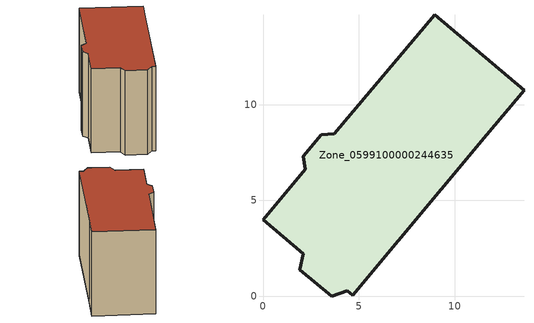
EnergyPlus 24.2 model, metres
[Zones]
Zone_0599100000244635
 floor ground (C_G): 4.39,0.3 3.57,0 1.92,1.38 2.09,2.23 0,3.99 2.19,6.62 2.1,7.31 3.03,8.43 3.71,8.48 8.95,14.69 13.6,10.75 11.65,8.43 4.68,0.05 z0
 wall outside (C_F): 13.6,10.75 8.95,14.69 3.71,8.48 3.03,8.43 2.1,7.31 2.19,6.62 0,3.99 2.09,2.23 1.92,1.38 3.57,0 4.39,0.3 4.68,0.05 11.65,8.43 13.6,10.75 z0:8.81
 roof outside (C_R): 4.39,0.3 4.68,0.05 11.65,8.43 13.6,10.75 8.95,14.69 3.71,8.48 3.03,8.43 2.1,7.31 2.19,6.62 0,3.99 2.09,2.23 1.92,1.38 3.57,0 z8.81
[BUILDING]
Pand.0599100000244635: North Axis=0; Terrain=City; Loads Convergence Tolerance Value=0.04; Temperature Convergence Tolerance Value=0.4; Solar Distribution=FullExterior; Maximum Number of Warmup Days=25; Minimum Number of Warmup Days=1
[Site:Location]
Rotterdam.The.Hague.AP_ZH_NLD Design_Conditions: Latitude=51.96; Longitude=4.45; Time Zone=1; Elevation=-4.5
[SITE:GROUNDTEMPERATURE:BUILDINGSURFACE]
18, 18, 18, 18, 18, 18, 18, 18, 18, 18, 18, 18
[MATERIAL] Thermal Absorptance=0.9; Solar Absorptance=0.7; Visible Absorptance=0.7
Name | Roughness | Thickness | Conductivity | Density | Specific Heat
G.TI.1946-1964 | MediumSmooth | 0.15 | 1 | 540 | 1210
F.TI.1946-1964 | Rough | 0.3 | 0.857143 | 1920 | 840
R.TI.1946-1964 | MediumRough | 0.2 | 0.277778 | 1500 | 1000
[CONSTRUCTION]
C_G: G.TI.1946-1964
C_F: F.TI.1946-1964
C_R: R.TI.1946-1964
[ZONE]
Zone_0599100000244635: Type=1; Multiplier=1; Ceiling Height=Autocalculate; Volume=Autocalculate; Floor Area=autocalculate; Part of Total Floor Area=Yes
[ZONEINFILTRATION:DESIGNFLOWRATE]
Infil_Zone_0599100000244635: Zone or ZoneList or Space or SpaceList=Zone_0599100000244635; Schedule=AlwaysOn; Design Flow Rate Calculation Method=Flow/Area; Flow Rate per Floor Area=0.003; Constant Term Coefficient=1; Temperature Term Coefficient=0; Velocity Term Coefficient=0; Velocity Squared Term Coefficient=0
[HVACTEMPLATE:ZONE:IDEALLOADSAIRSYSTEM]
Zone_0599100000244635: Maximum Heating Supply Air Temperature=50; Minimum Cooling Supply Air Temperature=13; Maximum Heating Supply Air Humidity Ratio=0.0156; Minimum Cooling Supply Air Humidity Ratio=0.0077; Heating Limit=NoLimit; Cooling Limit=NoLimit; Dehumidification Control Type=ConstantSensibleHeatRatio; Cooling Sensible Heat Ratio=0.7; Dehumidification Setpoint=60; Humidification Control Type=None; Humidification Setpoint=30; Outdoor Air Method=None; Outdoor Air Flow Rate per Person=0.00944; Outdoor Air Flow Rate per Zone Floor Area=0; Outdoor Air Flow Rate per Zone=0; Demand Controlled Ventilation Type=None; Outdoor Air Economizer Type=NoEconomizer; Heat Recovery Type=None; Sensible Heat Recovery Effectiveness=0.7; Latent Heat Recovery Effectiveness=0.65
[ZONECONTROL:THERMOSTAT]
ThermostatControl_Zone_0599100000244635: Zone or ZoneList=Zone_0599100000244635; Control Type Schedule=DualSetpointControlType; Control 1=Thermostat_Zone_0599100000244635; Temperature Difference Between Cutout And Setpoint=0
[THERMOSTATSETPOINT:DUALSETPOINT]
Thermostat_Zone_0599100000244635: Heating Setpoint Temperature Schedule=HeatingSetpoint_Zone_0599100000244635; Cooling Setpoint Temperature Schedule=CoolingSetpoint_Zone_0599100000244635
[SCHEDULE:COMPACT]
HeatingSetpoint_Zone_0599100000244635: Through: 12/31, For: AllDays, Until: 24:00, 21
CoolingSetpoint_Zone_0599100000244635: Through: 12/31, For: AllDays, Until: 24:00, 24
DualSetpointControlType: Through: 12/31, For: AllDays, Until: 24:00, 4
AlwaysOn: Through: 12/31, For: AllDays, Until: 24:00, 1
